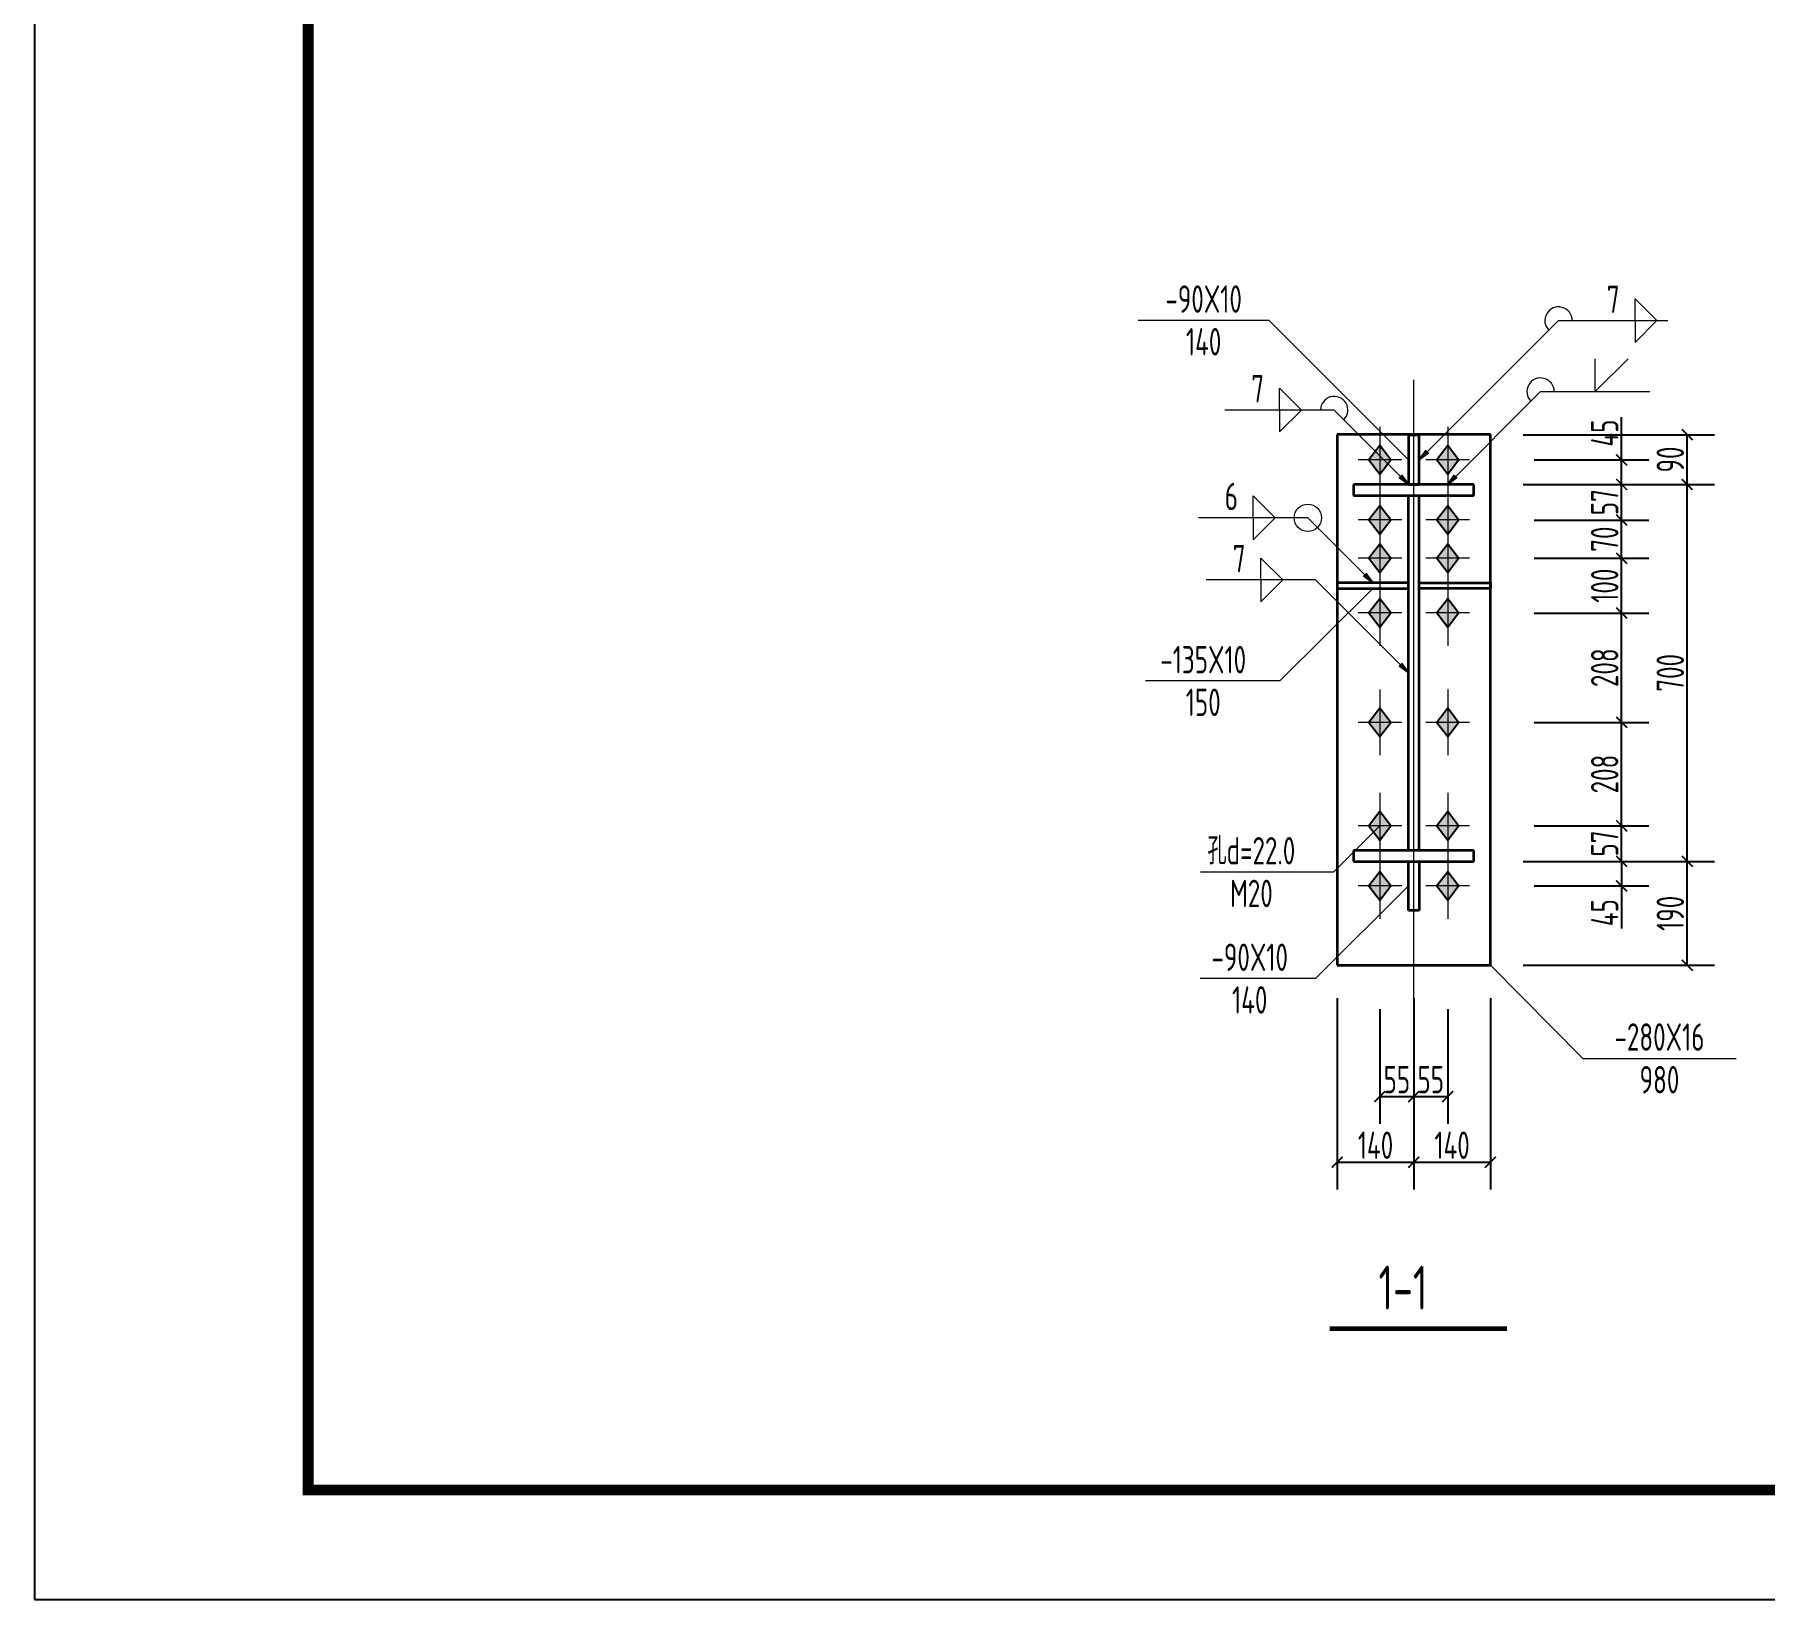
# Model space of a CAD drawing. Extents: x -307088 to 5640332, y -3541089 to -2181377.
# Drawn here: x 5479576 to 5495391, y -3172089 to -3157786 of the extents above; entities that cross this region are included whole.
import ezdxf
from ezdxf.enums import TextEntityAlignment as Align

# ---------------------------------------------------------------- set-up
doc = ezdxf.new("R2010")
doc.units = 0
doc.header["$LTSCALE"] = 100
doc.header["$MEASUREMENT"] = 0
doc.linetypes.add('线型6', pattern=[8.75, 5, -1.25, 1.25, -1.25])
doc.layers.get('0').update_dxf_attribs({"linetype": 'CONTINUOUS'})
doc.layers.get('DEFPOINTS').update_dxf_attribs({"linetype": 'CONTINUOUS'})
for name, color, linetype in [('10', 7, 'CONTINUOUS'), ('20', 15, 'CONTINUOUS'), ('PUB_TITLE', 4, 'CONTINUOUS'), ('尺寸标注', 253, 'CONTINUOUS'), ('焊缝标注', 253, 'CONTINUOUS'), ('螺栓孔标注', 253, 'CONTINUOUS'), ('钢板标注', 253, 'CONTINUOUS')]:
    doc.layers.add(name, color=color, linetype=linetype)
doc.styles.add('FromPkpm', font='Pkpmeng', dxfattribs={"width": 0.7, "bigfont": 'hztxt'})
doc.styles.get("Standard").update_dxf_attribs({"font": 'tssdeng.shx', "height": 3, "bigfont": 'tssdchn.shx'})
doc.dimstyles.new('Pkpm_1.00', dxfattribs={"dimtxt": 250, "dimasz": 100, "dimexe": 250, "dimexo": 0.0625, "dimgap": 30, "dimtad": 1, "dimdec": 0, "dimrnd": 5, "dimzin": 0, "dimdsep": 46, "dimtxsty": 'FromPkpm', "dimblk1": 'ARCHTICK', "dimblk2": 'ARCHTICK', "dimsah": 1, "dimcen": 0.09, "dimadec": 0, "dimazin": 0, "dimtfac": 1, "dimtdec": 0, "dimtix": 1, "dimtmove": 2, "dimatfit": 1, "dimfxl": 1, "dimtolj": 1, "dimtzin": 0, "dimarcsym": 0})

# ---------------------------------------------------------------- blocks, each defined once
blk = doc.blocks.new('_ARCHTICK')
at = {"color": 0, "linetype": 'ByBlock', "const_width": 0.15}
blk.add_lwpolyline([(-0.5, -0.5), (0.5, 0.5)], dxfattribs=at)
blk = doc.blocks.new('*D63')
at = {"layer": 'DEFPOINTS', "color": 0, "linetype": 'Continuous', "transparency": 16777216}
for p in [(5492886, -3161673), (5494086, -3161673), (5492886, -3161898)]:
    blk.add_point(p, dxfattribs=at)
at = {"layer": '尺寸标注', "color": 0, "linetype": 'Continuous', "lineweight": -2, "transparency": 16777216}
for p, q in [((5494086, -3161673), (5494086, -3161284)), ((5493286, -3161673), (5494336, -3161673)), ((5494086, -3161898), (5494086, -3161673)), ((5493286, -3161898), (5494336, -3161898))]:
    blk.add_line(p, q, dxfattribs=at)
at = {"layer": '尺寸标注', "color": 0, "linetype": 'Continuous', "lineweight": -2, "transparency": 16777216, "xscale": 100, "yscale": 100, "zscale": 100}
for p, rotation in [((5494086, -3161673), 90), ((5494086, -3161898), 270)]:
    blk.add_blockref('_ARCHTICK', p, dxfattribs=dict(at, rotation=rotation))
at = {"layer": '尺寸标注', "color": 0, "linetype": 'Continuous', "lineweight": 18, "transparency": 16777216, "insert": (5493931, -3161428), "char_height": 250, "attachment_point": 5, "rotation": 90, "style": 'FromPkpm'}
blk.add_mtext('\\A1;45', dxfattribs=at)
blk = doc.blocks.new('*D64')
at = {"layer": 'DEFPOINTS', "color": 0, "linetype": 'Continuous', "transparency": 16777216}
for p in [(5492886, -3161898), (5494086, -3161898), (5492886, -3162223)]:
    blk.add_point(p, dxfattribs=at)
at = {"layer": '尺寸标注', "color": 0, "linetype": 'Continuous', "lineweight": -2, "transparency": 16777216}
for p, q in [((5493286, -3161898), (5494336, -3161898)), ((5494086, -3162223), (5494086, -3161898)), ((5493286, -3162223), (5494336, -3162223))]:
    blk.add_line(p, q, dxfattribs=at)
at = {"layer": '尺寸标注', "color": 0, "linetype": 'Continuous', "lineweight": -2, "transparency": 16777216, "xscale": 100, "yscale": 100, "zscale": 100}
for p, rotation in [((5494086, -3161898), 90), ((5494086, -3162223), 270)]:
    blk.add_blockref('_ARCHTICK', p, dxfattribs=dict(at, rotation=rotation))
at = {"layer": '尺寸标注', "color": 0, "linetype": 'Continuous', "lineweight": 18, "transparency": 16777216, "insert": (5493931, -3162060), "char_height": 250, "attachment_point": 5, "rotation": 90, "style": 'FromPkpm'}
blk.add_mtext('\\A1;57', dxfattribs=at)
blk = doc.blocks.new('*D65')
at = {"layer": 'DEFPOINTS', "color": 0, "linetype": 'Continuous', "transparency": 16777216}
for p in [(5492886, -3162573), (5494086, -3162573), (5492886, -3163073)]:
    blk.add_point(p, dxfattribs=at)
at = {"layer": '尺寸标注', "color": 0, "linetype": 'Continuous', "lineweight": -2, "transparency": 16777216}
for p, q in [((5493286, -3162573), (5494336, -3162573)), ((5494086, -3163073), (5494086, -3162573)), ((5493286, -3163073), (5494336, -3163073))]:
    blk.add_line(p, q, dxfattribs=at)
at = {"layer": '尺寸标注', "color": 0, "linetype": 'Continuous', "lineweight": -2, "transparency": 16777216, "xscale": 100, "yscale": 100, "zscale": 100}
for p, rotation in [((5494086, -3162573), 90), ((5494086, -3163073), 270)]:
    blk.add_blockref('_ARCHTICK', p, dxfattribs=dict(at, rotation=rotation))
at = {"layer": '尺寸标注', "color": 0, "linetype": 'Continuous', "lineweight": 18, "transparency": 16777216, "insert": (5493931, -3162823), "char_height": 250, "attachment_point": 5, "rotation": 90, "style": 'FromPkpm'}
blk.add_mtext('\\A1;100', dxfattribs=at)
blk = doc.blocks.new('*D66')
at = {"layer": 'DEFPOINTS', "color": 0, "linetype": 'Continuous', "transparency": 16777216}
for p in [(5492886, -3162223), (5494086, -3162223), (5492886, -3162573)]:
    blk.add_point(p, dxfattribs=at)
at = {"layer": '尺寸标注', "color": 0, "linetype": 'Continuous', "lineweight": -2, "transparency": 16777216}
for p, q in [((5493286, -3162223), (5494336, -3162223)), ((5494086, -3162573), (5494086, -3162223)), ((5493286, -3162573), (5494336, -3162573))]:
    blk.add_line(p, q, dxfattribs=at)
at = {"layer": '尺寸标注', "color": 0, "linetype": 'Continuous', "lineweight": -2, "transparency": 16777216, "xscale": 100, "yscale": 100, "zscale": 100}
for p, rotation in [((5494086, -3162223), 90), ((5494086, -3162573), 270)]:
    blk.add_blockref('_ARCHTICK', p, dxfattribs=dict(at, rotation=rotation))
at = {"layer": '尺寸标注', "color": 0, "linetype": 'Continuous', "lineweight": 18, "transparency": 16777216, "insert": (5493931, -3162398), "char_height": 250, "attachment_point": 5, "rotation": 90, "style": 'FromPkpm'}
blk.add_mtext('\\A1;70', dxfattribs=at)
blk = doc.blocks.new('*D67')
at = {"layer": 'DEFPOINTS', "color": 0, "linetype": 'Continuous', "transparency": 16777216}
for p in [(5492886, -3165343), (5494086, -3165343), (5492886, -3165568)]:
    blk.add_point(p, dxfattribs=at)
at = {"layer": '尺寸标注', "color": 0, "linetype": 'Continuous', "lineweight": -2, "transparency": 16777216}
for p, q in [((5493286, -3165343), (5494336, -3165343)), ((5494086, -3165343), (5494086, -3165568)), ((5493286, -3165568), (5494336, -3165568)), ((5494086, -3165568), (5494086, -3165957))]:
    blk.add_line(p, q, dxfattribs=at)
at = {"layer": '尺寸标注', "color": 0, "linetype": 'Continuous', "lineweight": -2, "transparency": 16777216, "xscale": 100, "yscale": 100, "zscale": 100}
for p, rotation in [((5494086, -3165343), 90), ((5494086, -3165568), 270)]:
    blk.add_blockref('_ARCHTICK', p, dxfattribs=dict(at, rotation=rotation))
at = {"layer": '尺寸标注', "color": 0, "linetype": 'Continuous', "lineweight": 18, "transparency": 16777216, "insert": (5493931, -3165812), "char_height": 250, "attachment_point": 5, "rotation": 90, "style": 'FromPkpm'}
blk.add_mtext('\\A1;45', dxfattribs=at)
blk = doc.blocks.new('*D68')
at = {"layer": 'DEFPOINTS', "color": 0, "linetype": 'Continuous', "transparency": 16777216}
for p in [(5492886, -3165018), (5494086, -3165018), (5492886, -3165343)]:
    blk.add_point(p, dxfattribs=at)
at = {"layer": '尺寸标注', "color": 0, "linetype": 'Continuous', "lineweight": -2, "transparency": 16777216}
for p, q in [((5493286, -3165018), (5494336, -3165018)), ((5494086, -3165343), (5494086, -3165018)), ((5493286, -3165343), (5494336, -3165343))]:
    blk.add_line(p, q, dxfattribs=at)
at = {"layer": '尺寸标注', "color": 0, "linetype": 'Continuous', "lineweight": -2, "transparency": 16777216, "xscale": 100, "yscale": 100, "zscale": 100}
for p, rotation in [((5494086, -3165018), 90), ((5494086, -3165343), 270)]:
    blk.add_blockref('_ARCHTICK', p, dxfattribs=dict(at, rotation=rotation))
at = {"layer": '尺寸标注', "color": 0, "linetype": 'Continuous', "lineweight": 18, "transparency": 16777216, "insert": (5493931, -3165180), "char_height": 250, "attachment_point": 5, "rotation": 90, "style": 'FromPkpm'}
blk.add_mtext('\\A1;57', dxfattribs=at)
blk = doc.blocks.new('*D69')
at = {"layer": 'DEFPOINTS', "color": 0, "linetype": 'Continuous', "transparency": 16777216}
for p in [(5492886, -3163073), (5494086, -3163073), (5492886, -3164073)]:
    blk.add_point(p, dxfattribs=at)
at = {"layer": '尺寸标注', "color": 0, "linetype": 'Continuous', "lineweight": -2, "transparency": 16777216}
for p, q in [((5493286, -3163073), (5494336, -3163073)), ((5494086, -3164073), (5494086, -3163073)), ((5493286, -3164073), (5494336, -3164073))]:
    blk.add_line(p, q, dxfattribs=at)
at = {"layer": '尺寸标注', "color": 0, "linetype": 'Continuous', "lineweight": -2, "transparency": 16777216, "xscale": 100, "yscale": 100, "zscale": 100}
for p, rotation in [((5494086, -3163073), 90), ((5494086, -3164073), 270)]:
    blk.add_blockref('_ARCHTICK', p, dxfattribs=dict(at, rotation=rotation))
at = {"layer": '尺寸标注', "color": 0, "linetype": 'Continuous', "lineweight": 18, "transparency": 16777216, "insert": (5493931, -3163573), "char_height": 250, "attachment_point": 5, "rotation": 90, "style": 'FromPkpm'}
blk.add_mtext('\\A1;208', dxfattribs=at)
blk = doc.blocks.new('*D70')
at = {"layer": 'DEFPOINTS', "color": 0, "linetype": 'Continuous', "transparency": 16777216}
for p in [(5492886, -3164073), (5494086, -3164073), (5492886, -3165018)]:
    blk.add_point(p, dxfattribs=at)
at = {"layer": '尺寸标注', "color": 0, "linetype": 'Continuous', "lineweight": -2, "transparency": 16777216}
for p, q in [((5493286, -3164073), (5494336, -3164073)), ((5494086, -3165018), (5494086, -3164073)), ((5493286, -3165018), (5494336, -3165018))]:
    blk.add_line(p, q, dxfattribs=at)
at = {"layer": '尺寸标注', "color": 0, "linetype": 'Continuous', "lineweight": -2, "transparency": 16777216, "xscale": 100, "yscale": 100, "zscale": 100}
for p, rotation in [((5494086, -3164073), 90), ((5494086, -3165018), 270)]:
    blk.add_blockref('_ARCHTICK', p, dxfattribs=dict(at, rotation=rotation))
at = {"layer": '尺寸标注', "color": 0, "linetype": 'Continuous', "lineweight": 18, "transparency": 16777216, "insert": (5493931, -3164545), "char_height": 250, "attachment_point": 5, "rotation": 90, "style": 'FromPkpm'}
blk.add_mtext('\\A1;208', dxfattribs=at)
blk = doc.blocks.new('*D71')
at = {"layer": 'DEFPOINTS', "color": 0, "linetype": 'Continuous', "transparency": 16777216}
for p in [(5491876, -3166293), (5492186, -3166293), (5492186, -3167493)]:
    blk.add_point(p, dxfattribs=at)
at = {"layer": '尺寸标注', "color": 0, "linetype": 'Continuous', "lineweight": -2, "transparency": 16777216}
for p, q in [((5491876, -3166693), (5491876, -3167743)), ((5492186, -3166693), (5492186, -3167743)), ((5491876, -3167493), (5492186, -3167493))]:
    blk.add_line(p, q, dxfattribs=at)
at = {"layer": '尺寸标注', "color": 0, "linetype": 'Continuous', "lineweight": -2, "transparency": 16777216, "xscale": 100, "yscale": 100, "zscale": 100, "rotation": 180}
blk.add_blockref('_ARCHTICK', (5491876, -3167493), dxfattribs=at)
at = {"layer": '尺寸标注', "color": 0, "linetype": 'Continuous', "lineweight": -2, "transparency": 16777216, "xscale": 100, "yscale": 100, "zscale": 100}
blk.add_blockref('_ARCHTICK', (5492186, -3167493), dxfattribs=at)
at = {"layer": '尺寸标注', "color": 0, "linetype": 'Continuous', "lineweight": 18, "transparency": 16777216, "insert": (5492031, -3167338), "char_height": 250, "attachment_point": 5, "style": 'FromPkpm'}
blk.add_mtext('\\A1;55', dxfattribs=at)
blk = doc.blocks.new('*D72')
at = {"layer": 'DEFPOINTS', "color": 0, "linetype": 'Continuous', "transparency": 16777216}
for p in [(5492186, -3166293), (5492496, -3166293), (5492496, -3167493)]:
    blk.add_point(p, dxfattribs=at)
at = {"layer": '尺寸标注', "color": 0, "linetype": 'Continuous', "lineweight": -2, "transparency": 16777216}
for p, q in [((5492186, -3166693), (5492186, -3167743)), ((5492496, -3166693), (5492496, -3167743)), ((5492186, -3167493), (5492496, -3167493))]:
    blk.add_line(p, q, dxfattribs=at)
at = {"layer": '尺寸标注', "color": 0, "linetype": 'Continuous', "lineweight": -2, "transparency": 16777216, "xscale": 100, "yscale": 100, "zscale": 100, "rotation": 180}
blk.add_blockref('_ARCHTICK', (5492186, -3167493), dxfattribs=at)
at = {"layer": '尺寸标注', "color": 0, "linetype": 'Continuous', "lineweight": -2, "transparency": 16777216, "xscale": 100, "yscale": 100, "zscale": 100}
blk.add_blockref('_ARCHTICK', (5492496, -3167493), dxfattribs=at)
at = {"layer": '尺寸标注', "color": 0, "linetype": 'Continuous', "lineweight": 18, "transparency": 16777216, "insert": (5492341, -3167338), "char_height": 250, "attachment_point": 5, "style": 'FromPkpm'}
blk.add_mtext('\\A1;55', dxfattribs=at)
blk = doc.blocks.new('*D73')
at = {"layer": 'DEFPOINTS', "color": 0, "linetype": 'Continuous', "transparency": 16777216}
for p in [(5491486, -3166293), (5492186, -3166293), (5492186, -3168093)]:
    blk.add_point(p, dxfattribs=at)
at = {"layer": '尺寸标注', "color": 0, "linetype": 'Continuous', "lineweight": -2, "transparency": 16777216}
for p, q in [((5491486, -3166593), (5491486, -3168343)), ((5492186, -3166593), (5492186, -3168343)), ((5491486, -3168093), (5492186, -3168093))]:
    blk.add_line(p, q, dxfattribs=at)
at = {"layer": '尺寸标注', "color": 0, "linetype": 'Continuous', "lineweight": -2, "transparency": 16777216, "xscale": 100, "yscale": 100, "zscale": 100, "rotation": 180}
blk.add_blockref('_ARCHTICK', (5491486, -3168093), dxfattribs=at)
at = {"layer": '尺寸标注', "color": 0, "linetype": 'Continuous', "lineweight": -2, "transparency": 16777216, "xscale": 100, "yscale": 100, "zscale": 100}
blk.add_blockref('_ARCHTICK', (5492186, -3168093), dxfattribs=at)
at = {"layer": '尺寸标注', "color": 0, "linetype": 'Continuous', "lineweight": 18, "transparency": 16777216, "insert": (5491836, -3167938), "char_height": 250, "attachment_point": 5, "style": 'FromPkpm'}
blk.add_mtext('\\A1;140', dxfattribs=at)
blk = doc.blocks.new('*D74')
at = {"layer": 'DEFPOINTS', "color": 0, "linetype": 'Continuous', "transparency": 16777216}
for p in [(5492186, -3166293), (5492886, -3166293), (5492886, -3168093)]:
    blk.add_point(p, dxfattribs=at)
at = {"layer": '尺寸标注', "color": 0, "linetype": 'Continuous', "lineweight": -2, "transparency": 16777216}
for p, q in [((5492186, -3166593), (5492186, -3168343)), ((5492886, -3166593), (5492886, -3168343)), ((5492186, -3168093), (5492886, -3168093))]:
    blk.add_line(p, q, dxfattribs=at)
at = {"layer": '尺寸标注', "color": 0, "linetype": 'Continuous', "lineweight": -2, "transparency": 16777216, "xscale": 100, "yscale": 100, "zscale": 100, "rotation": 180}
blk.add_blockref('_ARCHTICK', (5492186, -3168093), dxfattribs=at)
at = {"layer": '尺寸标注', "color": 0, "linetype": 'Continuous', "lineweight": -2, "transparency": 16777216, "xscale": 100, "yscale": 100, "zscale": 100}
blk.add_blockref('_ARCHTICK', (5492886, -3168093), dxfattribs=at)
at = {"layer": '尺寸标注', "color": 0, "linetype": 'Continuous', "lineweight": 18, "transparency": 16777216, "insert": (5492536, -3167938), "char_height": 250, "attachment_point": 5, "style": 'FromPkpm'}
blk.add_mtext('\\A1;140', dxfattribs=at)
blk = doc.blocks.new('*D75')
at = {"layer": 'DEFPOINTS', "color": 0, "linetype": 'Continuous', "transparency": 16777216}
for p in [(5492886, -3165343), (5494686, -3165343), (5492886, -3166293)]:
    blk.add_point(p, dxfattribs=at)
at = {"layer": '尺寸标注', "color": 0, "linetype": 'Continuous', "lineweight": -2, "transparency": 16777216}
for p, q in [((5493186, -3165343), (5494936, -3165343)), ((5494686, -3166293), (5494686, -3165343)), ((5493186, -3166293), (5494936, -3166293))]:
    blk.add_line(p, q, dxfattribs=at)
at = {"layer": '尺寸标注', "color": 0, "linetype": 'Continuous', "lineweight": -2, "transparency": 16777216, "xscale": 100, "yscale": 100, "zscale": 100}
for p, rotation in [((5494686, -3165343), 90), ((5494686, -3166293), 270)]:
    blk.add_blockref('_ARCHTICK', p, dxfattribs=dict(at, rotation=rotation))
at = {"layer": '尺寸标注', "color": 0, "linetype": 'Continuous', "lineweight": 18, "transparency": 16777216, "insert": (5494531, -3165818), "char_height": 250, "attachment_point": 5, "rotation": 90, "style": 'FromPkpm'}
blk.add_mtext('\\A1;190', dxfattribs=at)
blk = doc.blocks.new('*D76')
at = {"layer": 'DEFPOINTS', "color": 0, "linetype": 'Continuous', "transparency": 16777216}
for p in [(5492886, -3161898), (5494686, -3161898), (5492886, -3165343)]:
    blk.add_point(p, dxfattribs=at)
at = {"layer": '尺寸标注', "color": 0, "linetype": 'Continuous', "lineweight": -2, "transparency": 16777216}
for p, q in [((5493186, -3161898), (5494936, -3161898)), ((5494686, -3165343), (5494686, -3161898)), ((5493186, -3165343), (5494936, -3165343))]:
    blk.add_line(p, q, dxfattribs=at)
at = {"layer": '尺寸标注', "color": 0, "linetype": 'Continuous', "lineweight": -2, "transparency": 16777216, "xscale": 100, "yscale": 100, "zscale": 100}
for p, rotation in [((5494686, -3161898), 90), ((5494686, -3165343), 270)]:
    blk.add_blockref('_ARCHTICK', p, dxfattribs=dict(at, rotation=rotation))
at = {"layer": '尺寸标注', "color": 0, "linetype": 'Continuous', "lineweight": 18, "transparency": 16777216, "insert": (5494531, -3163620), "char_height": 250, "attachment_point": 5, "rotation": 90, "style": 'FromPkpm'}
blk.add_mtext('\\A1;700', dxfattribs=at)
blk = doc.blocks.new('*D77')
at = {"layer": 'DEFPOINTS', "color": 0, "linetype": 'Continuous', "transparency": 16777216}
for p in [(5492886, -3161443), (5494686, -3161443), (5492886, -3161898)]:
    blk.add_point(p, dxfattribs=at)
at = {"layer": '尺寸标注', "color": 0, "linetype": 'Continuous', "lineweight": -2, "transparency": 16777216}
for p, q in [((5493186, -3161443), (5494936, -3161443)), ((5494686, -3161898), (5494686, -3161443)), ((5493186, -3161898), (5494936, -3161898))]:
    blk.add_line(p, q, dxfattribs=at)
at = {"layer": '尺寸标注', "color": 0, "linetype": 'Continuous', "lineweight": -2, "transparency": 16777216, "xscale": 100, "yscale": 100, "zscale": 100}
for p, rotation in [((5494686, -3161443), 90), ((5494686, -3161898), 270)]:
    blk.add_blockref('_ARCHTICK', p, dxfattribs=dict(at, rotation=rotation))
at = {"layer": '尺寸标注', "color": 0, "linetype": 'Continuous', "lineweight": 18, "transparency": 16777216, "insert": (5494531, -3161670), "char_height": 250, "attachment_point": 5, "rotation": 90, "style": 'FromPkpm'}
blk.add_mtext('\\A1;90', dxfattribs=at)

msp = doc.modelspace()

# ---------------------------------------------------------------- hatches: boundary and pattern name
at = {"layer": '10'}
for points in [[(5491876, -3161542.6), (5491776, -3161672.6), (5491876, -3161802.6), (5491976, -3161672.6)], [(5492496, -3161542.6), (5492396, -3161672.6), (5492496, -3161802.6), (5492596, -3161672.6)], [(5491876, -3162092.6), (5491776, -3162222.6), (5491876, -3162352.6), (5491976, -3162222.6)], [(5492496, -3162092.6), (5492396, -3162222.6), (5492496, -3162352.6), (5492596, -3162222.6)], [(5491876, -3162442.6), (5491776, -3162572.6), (5491876, -3162702.6), (5491976, -3162572.6)], [(5492496, -3162442.6), (5492396, -3162572.6), (5492496, -3162702.6), (5492596, -3162572.6)], [(5491876, -3162942.6), (5491776, -3163072.6), (5491876, -3163202.6), (5491976, -3163072.6)], [(5492496, -3162942.6), (5492396, -3163072.6), (5492496, -3163202.6), (5492596, -3163072.6)], [(5491876, -3163942.6), (5491776, -3164072.6), (5491876, -3164202.6), (5491976, -3164072.6)], [(5492496, -3163942.6), (5492396, -3164072.6), (5492496, -3164202.6), (5492596, -3164072.6)], [(5491876, -3164887.8), (5491776, -3165017.8), (5491876, -3165147.8), (5491976, -3165017.8)], [(5492496, -3164887.8), (5492396, -3165017.8), (5492496, -3165147.8), (5492596, -3165017.8)], [(5491876, -3165437.8), (5491776, -3165567.8), (5491876, -3165697.8), (5491976, -3165567.8)], [(5492496, -3165437.8), (5492396, -3165567.8), (5492496, -3165697.8), (5492596, -3165567.8)]]:
    msp.add_hatch(color=1, dxfattribs=at).paths.add_polyline_path(points)
at = {"layer": '焊缝标注'}
for points in [[(5492236, -3161672.6), (5492317.3, -3161612.5), (5492296.1, -3161591.3)], [(5492136, -3161897.6), (5492076, -3161816.2), (5492054.7, -3161837.4)], [(5492496, -3161897.6), (5492577.3, -3161837.5), (5492556.1, -3161816.3)], [(5491811, -3162797.6), (5491751, -3162716.2), (5491729.7, -3162737.4)], [(5492136, -3163620.2), (5492076, -3163538.8), (5492054.7, -3163560)]]:
    msp.add_hatch(color=256, dxfattribs=at).paths.add_polyline_path(points)

# ---------------------------------------------------------------- linework, layer by layer
at = {"layer": '10', "linetype": '线型6', "lineweight": 18, "ltscale": 100}
msp.add_line((5492186, -3166792.8), (5492186, -3160942.8), dxfattribs=at)
at = {"layer": '10', "color": 9, "lineweight": 18, "ltscale": 100}
for p, q in [((5491876, -3161372.6), (5491876, -3161972.6)), ((5492496, -3161372.6), (5492496, -3161972.6)), ((5492076, -3161672.6), (5491676, -3161672.6)), ((5492696, -3161672.6), (5492296, -3161672.6)), ((5491876, -3161922.6), (5491876, -3162522.6)), ((5492496, -3161922.6), (5492496, -3162522.6)), ((5492076, -3162222.6), (5491676, -3162222.6)), ((5492696, -3162222.6), (5492296, -3162222.6)), ((5491876, -3162272.6), (5491876, -3162872.6)), ((5492496, -3162272.6), (5492496, -3162872.6)), ((5492076, -3162572.6), (5491676, -3162572.6)), ((5492696, -3162572.6), (5492296, -3162572.6)), ((5491876, -3162772.6), (5491876, -3163372.6)), ((5492496, -3162772.6), (5492496, -3163372.6)), ((5492076, -3163072.6), (5491676, -3163072.6)), ((5492696, -3163072.6), (5492296, -3163072.6)), ((5491876, -3163772.6), (5491876, -3164372.6)), ((5492496, -3163772.6), (5492496, -3164372.6)), ((5492076, -3164072.6), (5491676, -3164072.6)), ((5492696, -3164072.6), (5492296, -3164072.6)), ((5491876, -3164717.8), (5491876, -3165317.8)), ((5492496, -3164717.8), (5492496, -3165317.8)), ((5492076, -3165017.8), (5491676, -3165017.8)), ((5492696, -3165017.8), (5492296, -3165017.8)), ((5491876, -3165267.8), (5491876, -3165867.8)), ((5492496, -3165267.8), (5492496, -3165867.8)), ((5492076, -3165567.8), (5491676, -3165567.8)), ((5492696, -3165567.8), (5492296, -3165567.8))]:
    msp.add_line(p, q, dxfattribs=at)
at = {"layer": '10', "color": 3, "lineweight": 35, "ltscale": 100}
for p, q in [((5492736, -3161897.6), (5491636, -3161897.6)), ((5491636, -3161897.6), (5491636, -3161997.6)), ((5492736, -3161997.6), (5492736, -3161897.6)), ((5491636, -3161997.6), (5492736, -3161997.6)), ((5492136, -3165242.8), (5492136, -3161997.6)), ((5492236, -3165242.8), (5492236, -3161997.6)), ((5492736, -3165242.8), (5491636, -3165242.8)), ((5491636, -3165242.8), (5491636, -3165342.8)), ((5491636, -3165342.8), (5492736, -3165342.8)), ((5492736, -3165342.8), (5492736, -3165242.8))]:
    msp.add_line(p, q, dxfattribs=at)
at = {"layer": '10', "color": 1, "linetype": 'Continuous'}
for points in [[(5491876, -3161542.6), (5491776, -3161672.6), (5491876, -3161802.6), (5491976, -3161672.6)], [(5492496, -3161542.6), (5492396, -3161672.6), (5492496, -3161802.6), (5492596, -3161672.6)], [(5491876, -3162092.6), (5491776, -3162222.6), (5491876, -3162352.6), (5491976, -3162222.6)], [(5492496, -3162092.6), (5492396, -3162222.6), (5492496, -3162352.6), (5492596, -3162222.6)], [(5491876, -3162442.6), (5491776, -3162572.6), (5491876, -3162702.6), (5491976, -3162572.6)], [(5492496, -3162442.6), (5492396, -3162572.6), (5492496, -3162702.6), (5492596, -3162572.6)], [(5491876, -3162942.6), (5491776, -3163072.6), (5491876, -3163202.6), (5491976, -3163072.6)], [(5492496, -3162942.6), (5492396, -3163072.6), (5492496, -3163202.6), (5492596, -3163072.6)], [(5491876, -3163942.6), (5491776, -3164072.6), (5491876, -3164202.6), (5491976, -3164072.6)], [(5492496, -3163942.6), (5492396, -3164072.6), (5492496, -3164202.6), (5492596, -3164072.6)], [(5491876, -3164887.8), (5491776, -3165017.8), (5491876, -3165147.8), (5491976, -3165017.8)], [(5492496, -3164887.8), (5492396, -3165017.8), (5492496, -3165147.8), (5492596, -3165017.8)], [(5491876, -3165437.8), (5491776, -3165567.8), (5491876, -3165697.8), (5491976, -3165567.8)], [(5492496, -3165437.8), (5492396, -3165567.8), (5492496, -3165697.8), (5492596, -3165567.8)]]:
    msp.add_lwpolyline(points, close=True, dxfattribs=at)
at = {"layer": '10', "const_width": 45}
msp.add_lwpolyline([(5491417.1, -3169614.5), (5493037.1, -3169614.5)], dxfattribs=at)
at = {"layer": '20', "lineweight": 35, "ltscale": 100}
for p, q in [((5492886, -3161442.8), (5491486, -3161442.8)), ((5491486, -3161442.8), (5491486, -3166292.8)), ((5492236, -3161447.6), (5492136, -3161447.6)), ((5492136, -3161447.6), (5492136, -3161897.6)), ((5492236, -3161897.6), (5492236, -3161447.6)), ((5492886, -3166292.8), (5492886, -3161442.8)), ((5492136, -3161897.6), (5492236, -3161897.6)), ((5492136, -3162797.6), (5491486, -3162797.6)), ((5491486, -3162797.6), (5491486, -3162847.6)), ((5491486, -3162847.6), (5492136, -3162847.6)), ((5492136, -3162847.6), (5492136, -3162797.6)), ((5492236, -3162797.6), (5492886, -3162797.6)), ((5492236, -3162847.6), (5492236, -3162797.6)), ((5492886, -3162847.6), (5492236, -3162847.6)), ((5492886, -3162797.6), (5492886, -3162847.6)), ((5492136, -3165342.8), (5492236, -3165342.8)), ((5492136, -3165792.8), (5492136, -3165342.8)), ((5492236, -3165342.8), (5492236, -3165792.8)), ((5492236, -3165792.8), (5492136, -3165792.8)), ((5491486, -3166292.8), (5492886, -3166292.8))]:
    msp.add_line(p, q, dxfattribs=at)
at = {"layer": 'PUB_TITLE'}
msp.add_lwpolyline([(5479576.3, -3172089.1), (5553876.3, -3172089.1), (5553876.3, -3130089.1), (5479576.3, -3130089.1)], close=True, dxfattribs=at)
at = {"layer": 'PUB_TITLE', "const_width": 100}
msp.add_lwpolyline([(5482076.3, -3171089.1), (5552876.3, -3171089.1), (5552876.3, -3131089.1), (5482076.3, -3131089.1)], close=True, dxfattribs=at)
at = {"layer": '焊缝标注', "lineweight": 18, "ltscale": 100}
for p, q in [((5494209.3, -3160200.3), (5494409.3, -3160400.3)), ((5494209.3, -3160400.3), (5494209.3, -3160200.3)), ((5492236, -3161672.6), (5493509.3, -3160400.3)), ((5493509.3, -3160400.3), (5494509.3, -3160400.3)), ((5494209.3, -3160600.3), (5494409.3, -3160400.3)), ((5494209.3, -3160400.3), (5494209.3, -3160600.3)), ((5493844.9, -3161049.4), (5493844.9, -3160749.4)), ((5493844.9, -3161049.4), (5494144.9, -3160749.4)), ((5491158, -3161217.9), (5490958, -3161017.9)), ((5490958, -3161217.9), (5490958, -3161017.9)), ((5492496, -3161897.6), (5493344.9, -3161049.4)), ((5493344.9, -3161049.4), (5494344.9, -3161049.4)), ((5491458, -3161217.9), (5490458, -3161217.9)), ((5491158, -3161217.9), (5490958, -3161417.9)), ((5490958, -3161217.9), (5490958, -3161417.9)), ((5492136, -3161897.6), (5491458, -3161217.9)), ((5490917.7, -3162202.9), (5490717.7, -3162002.9)), ((5490717.7, -3162202.9), (5490717.7, -3162002.9)), ((5491217.7, -3162202.9), (5490217.7, -3162202.9)), ((5490917.7, -3162202.9), (5490717.7, -3162402.9)), ((5490717.7, -3162202.9), (5490717.7, -3162402.9)), ((5491811, -3162797.6), (5491217.7, -3162202.9)), ((5490988.5, -3162770.7), (5490788.5, -3162570.7)), ((5490788.5, -3162770.7), (5490788.5, -3162570.7)), ((5491288.5, -3162770.7), (5490288.5, -3162770.7)), ((5490988.5, -3162770.7), (5490788.5, -3162970.7)), ((5490788.5, -3162770.7), (5490788.5, -3162970.7)), ((5492136, -3163620.2), (5491288.5, -3162770.7))]:
    msp.add_line(p, q, dxfattribs=at)
at = {"layer": '焊缝标注', "linetype": 'Continuous'}
for points in [[(5492236, -3161672.6), (5492317.3, -3161612.5), (5492296.1, -3161591.3)], [(5492136, -3161897.6), (5492076, -3161816.2), (5492054.7, -3161837.4)], [(5492496, -3161897.6), (5492577.3, -3161837.5), (5492556.1, -3161816.3)], [(5491811, -3162797.6), (5491751, -3162716.2), (5491729.7, -3162737.4)], [(5492136, -3163620.2), (5492076, -3163538.8), (5492054.7, -3163560)]]:
    msp.add_lwpolyline(points, close=True, dxfattribs=at)
at = {"layer": '焊缝标注', "lineweight": 18, "ltscale": 100}
msp.add_circle((5491217.7, -3162202.9), 125, dxfattribs=at)
for centre, start, end in [((5493509.3, -3160400.3), 0, 224.97719), ((5493344.9, -3161049.4), 0, 224.97719), ((5491458, -3161217.9), 314.93155, 180)]:
    msp.add_arc(centre, 125, start, end, dxfattribs=at)
at = {"layer": '螺栓孔标注', "lineweight": 18, "ltscale": 100}
for p, q in [((5491876, -3165017.8), (5491450.9, -3165441.2)), ((5491450.9, -3165441.2), (5490236.2, -3165441.2))]:
    msp.add_line(p, q, dxfattribs=at)
at = {"layer": '螺栓孔标注', "ltscale": 100, "const_width": 10}
msp.add_lwpolyline([(5491881, -3165017.8, 1), (5491871, -3165017.8, 1)], format="xyb", close=True, dxfattribs=at)
at = {"layer": '钢板标注', "lineweight": 18, "ltscale": 100}
for p, q in [((5490864.7, -3160398.3), (5489664.7, -3160398.3)), ((5492136, -3161672.6), (5490864.7, -3160398.3)), ((5491811, -3162847.6), (5490960.8, -3163694.4)), ((5490960.8, -3163694.4), (5489732, -3163694.4)), ((5492136, -3165567.8), (5491285.8, -3166414.6)), ((5492886, -3166292.8), (5493732.1, -3167143.7)), ((5491285.8, -3166414.6), (5490234.1, -3166414.6)), ((5493732.1, -3167143.7), (5495132.1, -3167143.7))]:
    msp.add_line(p, q, dxfattribs=at)
at = {"layer": '钢板标注', "ltscale": 100, "const_width": 10}
for points in [[(5492141, -3161672.6, 1), (5492131, -3161672.6, 1)], [(5491816, -3162847.6, 1), (5491806, -3162847.6, 1)], [(5492141, -3165567.8, 1), (5492131, -3165567.8, 1)], [(5492891, -3166292.8, 1), (5492881, -3166292.8, 1)]]:
    msp.add_lwpolyline(points, format="xyb", close=True, dxfattribs=at)

# ---------------------------------------------------------------- texts
at = {"layer": '10', "width": 0.7}
msp.add_text('1-1', height=400, dxfattribs=at).set_placement((5491862.6, -3169439.5))
at = {"layer": '焊缝标注', "lineweight": 25, "style": 'FromPkpm', "width": 0.7}
for s, p in [('7', (5494009.3, -3160330.3)), ('7', (5490758, -3161147.9)), ('6', (5490517.7, -3162132.9)), ('7', (5490588.5, -3162700.7))]:
    msp.add_text(s, height=250, dxfattribs=at).set_placement(p, align=Align.CENTER)
at = {"layer": '螺栓孔标注', "lineweight": 25, "style": 'FromPkpm', "width": 0.7}
msp.add_text('孔d=22.0', height=250, dxfattribs=at).set_placement((5490700.9, -3165371.2), align=Align.CENTER)
msp.add_text('M20', height=250, dxfattribs=at).set_placement((5490700.9, -3165511.2), align=Align.TOP_CENTER)
at = {"layer": '钢板标注', "lineweight": 25, "style": 'FromPkpm', "width": 0.7}
for s, p in [('-90X10', (5490264.7, -3160328.3)), ('-135X10', (5490260.8, -3163624.4)), ('-90X10', (5490685.8, -3166344.6)), ('-280X16', (5494432.1, -3167073.7))]:
    msp.add_text(s, height=250, dxfattribs=at).set_placement(p, align=Align.CENTER)
for s, p in [('140', (5490264.7, -3160468.3)), ('150', (5490260.8, -3163764.4)), ('140', (5490685.8, -3166484.6)), ('980', (5494432.1, -3167213.7))]:
    msp.add_text(s, height=250, dxfattribs=at).set_placement(p, align=Align.TOP_CENTER)

# ---------------------------------------------------------------- dimensions: what is measured, and where the dimension line sits
at = {"layer": '尺寸标注', "linetype": 'Continuous', "lineweight": 18}
for base, p1, p2, text, override, picture, middle in [((5494086, -3161672.6), (5492886, -3161897.6), (5492886, -3161672.6), '45', {"dimexo": 400, "dimtad": 1, "dimjust": 2, "dimtih": 0, "dimtoh": 0, "dimtix": 0, "dimtmove": 0, "dimatfit": 3}, '*D63', (5493931, -3161428.2)), ((5494686, -3161442.8), (5492886, -3161897.6), (5492886, -3161442.8), '90', {"dimexo": 300, "dimtad": 1, "dimjust": 0, "dimtih": 0, "dimtoh": 0, "dimtmove": 0, "dimatfit": 3}, '*D77', (5494531, -3161670.2)), ((5494086, -3161897.6), (5492886, -3162222.6), (5492886, -3161897.6), '57', {"dimexo": 400, "dimtad": 1, "dimjust": 0, "dimtih": 0, "dimtoh": 0, "dimtmove": 0, "dimatfit": 3}, '*D64', (5493931, -3162060.1)), ((5494686, -3161897.6), (5492886, -3165342.8), (5492886, -3161897.6), '700', {"dimexo": 300, "dimtad": 1, "dimjust": 0, "dimtih": 0, "dimtoh": 0, "dimtmove": 0, "dimatfit": 3}, '*D76', (5494531, -3163620.2)), ((5494086, -3162222.6), (5492886, -3162572.6), (5492886, -3162222.6), '70', {"dimexo": 400, "dimtad": 1, "dimjust": 0, "dimtih": 0, "dimtoh": 0, "dimtmove": 0, "dimatfit": 3}, '*D66', (5493931, -3162397.6)), ((5494086, -3162572.6), (5492886, -3163072.6), (5492886, -3162572.6), '100', {"dimexo": 400, "dimtad": 1, "dimjust": 0, "dimtih": 0, "dimtoh": 0, "dimtmove": 0, "dimatfit": 3}, '*D65', (5493931, -3162822.6)), ((5494086, -3163072.6), (5492886, -3164072.6), (5492886, -3163072.6), '208', {"dimexo": 400, "dimtad": 1, "dimjust": 0, "dimtih": 0, "dimtoh": 0, "dimtmove": 0, "dimatfit": 3}, '*D69', (5493931, -3163572.6)), ((5494086, -3164072.6), (5492886, -3165017.8), (5492886, -3164072.6), '208', {"dimexo": 400, "dimtad": 1, "dimjust": 0, "dimtih": 0, "dimtoh": 0, "dimtmove": 0, "dimatfit": 3}, '*D70', (5493931, -3164545.2)), ((5494086, -3165017.8), (5492886, -3165342.8), (5492886, -3165017.8), '57', {"dimexo": 400, "dimtad": 1, "dimjust": 0, "dimtih": 0, "dimtoh": 0, "dimtmove": 0, "dimatfit": 3}, '*D68', (5493931, -3165180.3)), ((5494086, -3165342.8), (5492886, -3165567.8), (5492886, -3165342.8), '45', {"dimexo": 400, "dimtad": 1, "dimjust": 1, "dimtih": 0, "dimtoh": 0, "dimtix": 0, "dimtmove": 0, "dimatfit": 3}, '*D67', (5493931, -3165812.2)), ((5494686, -3165342.8), (5492886, -3166292.8), (5492886, -3165342.8), '190', {"dimexo": 300, "dimtad": 1, "dimjust": 0, "dimtih": 0, "dimtoh": 0, "dimtmove": 0, "dimatfit": 3}, '*D75', (5494531, -3165817.8))]:
    dim = msp.add_linear_dim(base=base, p1=p1, p2=p2, angle=90, text=text, dimstyle='Pkpm_1.00', override=override, dxfattribs=at)
    dim.commit()
    dim.dimension.update_dxf_attribs({"geometry": picture, "text_midpoint": middle})
for base, p1, p2, text, override, picture, middle in [((5492186, -3168092.8), (5491486, -3166292.8), (5492186, -3166292.8), '140', {"dimexo": 300, "dimtad": 1, "dimjust": 0, "dimtih": 0, "dimtoh": 0, "dimtmove": 0, "dimatfit": 3}, '*D73', (5491836, -3167937.8)), ((5492186, -3167492.8), (5491876, -3166292.8), (5492186, -3166292.8), '55', {"dimexo": 400, "dimtad": 1, "dimjust": 0, "dimtih": 0, "dimtoh": 0, "dimtmove": 0, "dimatfit": 3}, '*D71', (5492031, -3167337.8)), ((5492496, -3167492.8), (5492186, -3166292.8), (5492496, -3166292.8), '55', {"dimexo": 400, "dimtad": 1, "dimjust": 0, "dimtih": 0, "dimtoh": 0, "dimtmove": 0, "dimatfit": 3}, '*D72', (5492341, -3167337.8)), ((5492886, -3168092.8), (5492186, -3166292.8), (5492886, -3166292.8), '140', {"dimexo": 300, "dimtad": 1, "dimjust": 0, "dimtih": 0, "dimtoh": 0, "dimtmove": 0, "dimatfit": 3}, '*D74', (5492536, -3167937.8))]:
    dim = msp.add_linear_dim(base=base, p1=p1, p2=p2, text=text, dimstyle='Pkpm_1.00', override=override, dxfattribs=at)
    dim.commit()
    dim.dimension.update_dxf_attribs({"geometry": picture, "text_midpoint": middle})

doc.saveas('drawing.dxf')
